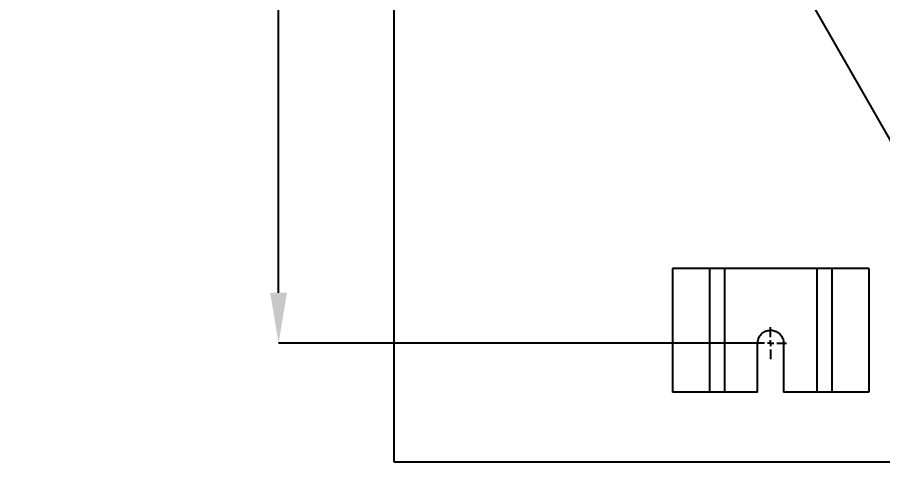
# Model space of a CAD drawing. Header units: millimetres. Extents: x 107291 to 113922, y -130611 to -125922.
# Drawn here: x 110191 to 110891, y -127889 to -127529 of the extents above; entities that cross this region are included whole.
import ezdxf

# ---------------------------------------------------------------- set-up
doc = ezdxf.new("R2010")
doc.units = ezdxf.units.MM
doc.header["$LTSCALE"] = 13
doc.linetypes.add('CENTERX2', pattern=[101.6, 63.5, -12.7, 12.7, -12.7])
for name, color, linetype in [('中心符号线', 7, 'CENTERX2'), ('几何体', 7, 'Continuous'), ('尺寸', 3, 'Continuous'), ('注释', 2, 'Continuous')]:
    doc.layers.add(name, color=color, linetype=linetype)
doc.styles.add('SLDTEXTSTYLE0', font='')
doc.styles.get("Standard").update_dxf_attribs({"font": 'gbenor.shx', "bigfont": 'gbcbig.shx'})
doc.styles.get('SLDTEXTSTYLE0').set_extended_font_data('汉仪长仿宋体')
doc.dimstyles.new('SLDDIMSTYLE0', dxfattribs={"dimtxt": 50, "dimasz": 40.8, "dimexe": 0, "dimexo": 0.0625, "dimgap": 12.5, "dimtad": 2, "dimdec": 0, "dimrnd": 1e-09, "dimzin": 12, "dimdsep": 46, "dimtxsty": 'SLDTEXTSTYLE0', "dimsah": 1, "dimcen": 0.09, "dimadec": 0, "dimazin": 3, "dimtfac": 1, "dimtdec": 0, "dimtmove": 0, "dimatfit": 0, "dimfxl": 1, "dimfrac": 2, "dimtolj": 1, "dimtzin": 12, "dimarcsym": 0})
doc.dimstyles.new('SLDDIMSTYLE2', dxfattribs={"dimtxt": 0.18, "dimasz": 40.8, "dimexe": 0, "dimexo": 0.0625, "dimgap": 0, "dimtad": 0, "dimtih": 1, "dimtoh": 1, "dimdec": 0, "dimrnd": 1e-09, "dimzin": 0, "dimdsep": 46, "dimtxsty": 'Standard', "dimsah": 1, "dimcen": 0.09, "dimadec": 0, "dimazin": 0, "dimtfac": 40.8, "dimtdec": 0, "dimtofl": 0, "dimtmove": 0, "dimatfit": 3, "dimfxl": 1, "dimfrac": 2, "dimtolj": 1, "dimtzin": 0, "dimarcsym": 0})

# ---------------------------------------------------------------- blocks, each defined once
blk = doc.blocks.new('*D13')
at = {"layer": 'Defpoints', "color": 0, "transparency": 16777216}
for p in [(110402.38, -127104.56), (110714.3, -127104.56), (110787.56, -127792.81)]:
    blk.add_point(p, dxfattribs=at)
at = {"layer": '尺寸', "color": 0, "lineweight": -2, "transparency": 16777216}
for p, q in [((110714.24, -127104.56), (110402.38, -127104.56)), ((110402.38, -127752.01), (110402.38, -127145.36)), ((110787.5, -127792.81), (110402.38, -127792.81))]:
    blk.add_line(p, q, dxfattribs=at)
at = {"layer": '尺寸', "color": 0, "transparency": 16777216}
for points in [[(110395.58, -127145.36), (110409.18, -127145.36), (110402.38, -127104.56)], [(110395.58, -127752.01), (110409.18, -127752.01), (110402.38, -127792.81)]]:
    blk.add_solid(points, dxfattribs=at)
at = {"layer": '尺寸', "color": 0, "transparency": 16777216, "insert": (110339.88, -127398.57), "char_height": 50, "attachment_point": 2, "rotation": 90, "style": 'SLDTEXTSTYLE0'}
blk.add_mtext('\\A1;730', dxfattribs=at)
blk = doc.blocks.new('SW_CENTERMARKSYMBOL_1')
at = {"layer": '中心符号线', "color": 0}
for p, q in [((0, 5), (0, 13)), ((-5, 0), (-13, 0)), ((0, 0), (-2.5, 0)), ((0, 0), (0, 2.5)), ((0, 0), (0, -2.5)), ((0, 0), (2.5, 0)), ((5, 0), (13, 0)), ((0, -5), (0, -13))]:
    blk.add_line(p, q, dxfattribs=at)

msp = doc.modelspace()

# ---------------------------------------------------------------- linework, layer by layer
at = {"layer": '几何体'}
for p, q in [((110495.56, -127076.17), (110495.56, -127888.67)), ((110721.11, -127732.31), (110721.11, -127832.31)), ((110751.06, -127732.31), (110721.11, -127732.31)), ((110751.06, -127732.31), (110751.06, -127832.31)), ((110763.25, -127732.31), (110751.06, -127732.31)), ((110763.25, -127732.31), (110763.25, -127832.31)), ((110837.88, -127732.31), (110763.25, -127732.31)), ((110837.88, -127732.31), (110837.88, -127832.31)), ((110850.07, -127732.31), (110837.88, -127732.31)), ((110850.07, -127732.31), (110850.07, -127832.31)), ((110880.02, -127732.31), (110850.07, -127732.31)), ((110880.02, -127732.31), (110880.02, -127832.31)), ((110790.06, -127832.31), (110790.06, -127792.81)), ((110811.06, -127792.81), (110811.06, -127832.31)), ((110751.06, -127832.31), (110721.11, -127832.31)), ((110763.25, -127832.31), (110751.06, -127832.31)), ((110790.06, -127832.31), (110763.25, -127832.31)), ((110837.88, -127832.31), (110811.06, -127832.31)), ((110850.07, -127832.31), (110837.88, -127832.31)), ((110880.02, -127832.31), (110850.07, -127832.31)), ((110495.56, -127888.67), (111105.56, -127888.67))]:
    msp.add_line(p, q, dxfattribs=at)
msp.add_open_spline([(110790.06, -127792.81), (110790.18, -127791.63), (110790.41, -127789.28), (110792.21, -127786.15), (110794.86, -127783.75), (110798.19, -127782.38), (110801.77, -127782.18), (110805.21, -127783.17), (110808.13, -127785.24), (110810.2, -127788.16), (110811, -127790.86), (110811.05, -127792.42), (110811.06, -127792.81)], degree=3, knots=[0, 0, 0, 0, 0.106934, 0.213852, 0.321172, 0.428759, 0.53591, 0.642607, 0.749532, 0.857015, 0.964521, 1, 1, 1, 1], dxfattribs=at)

# ---------------------------------------------------------------- block references
at = {"layer": '中心符号线'}
msp.add_blockref('SW_CENTERMARKSYMBOL_1', (110800.56, -127792.81), dxfattribs=at)

# ---------------------------------------------------------------- dimensions: what is measured, and where the dimension line sits
at = {"layer": '尺寸'}
dim = msp.add_linear_dim(base=(110402.38, -127104.56), p1=(110787.56, -127792.81), p2=(110714.3, -127104.56), angle=90, text='730', dimstyle='SLDDIMSTYLE0', dxfattribs=at)
dim.commit()
dim.dimension.update_dxf_attribs({"geometry": '*D13', "text_midpoint": (110402.38, -127398.57), "dimtype": 160})

# ---------------------------------------------------------------- leaders
at = {"layer": '注释'}
msp.add_leader([(111010.5, -127826.17), (110190.91, -126393.99)], dimstyle='SLDDIMSTYLE2', dxfattribs=at)

doc.saveas('drawing.dxf')
